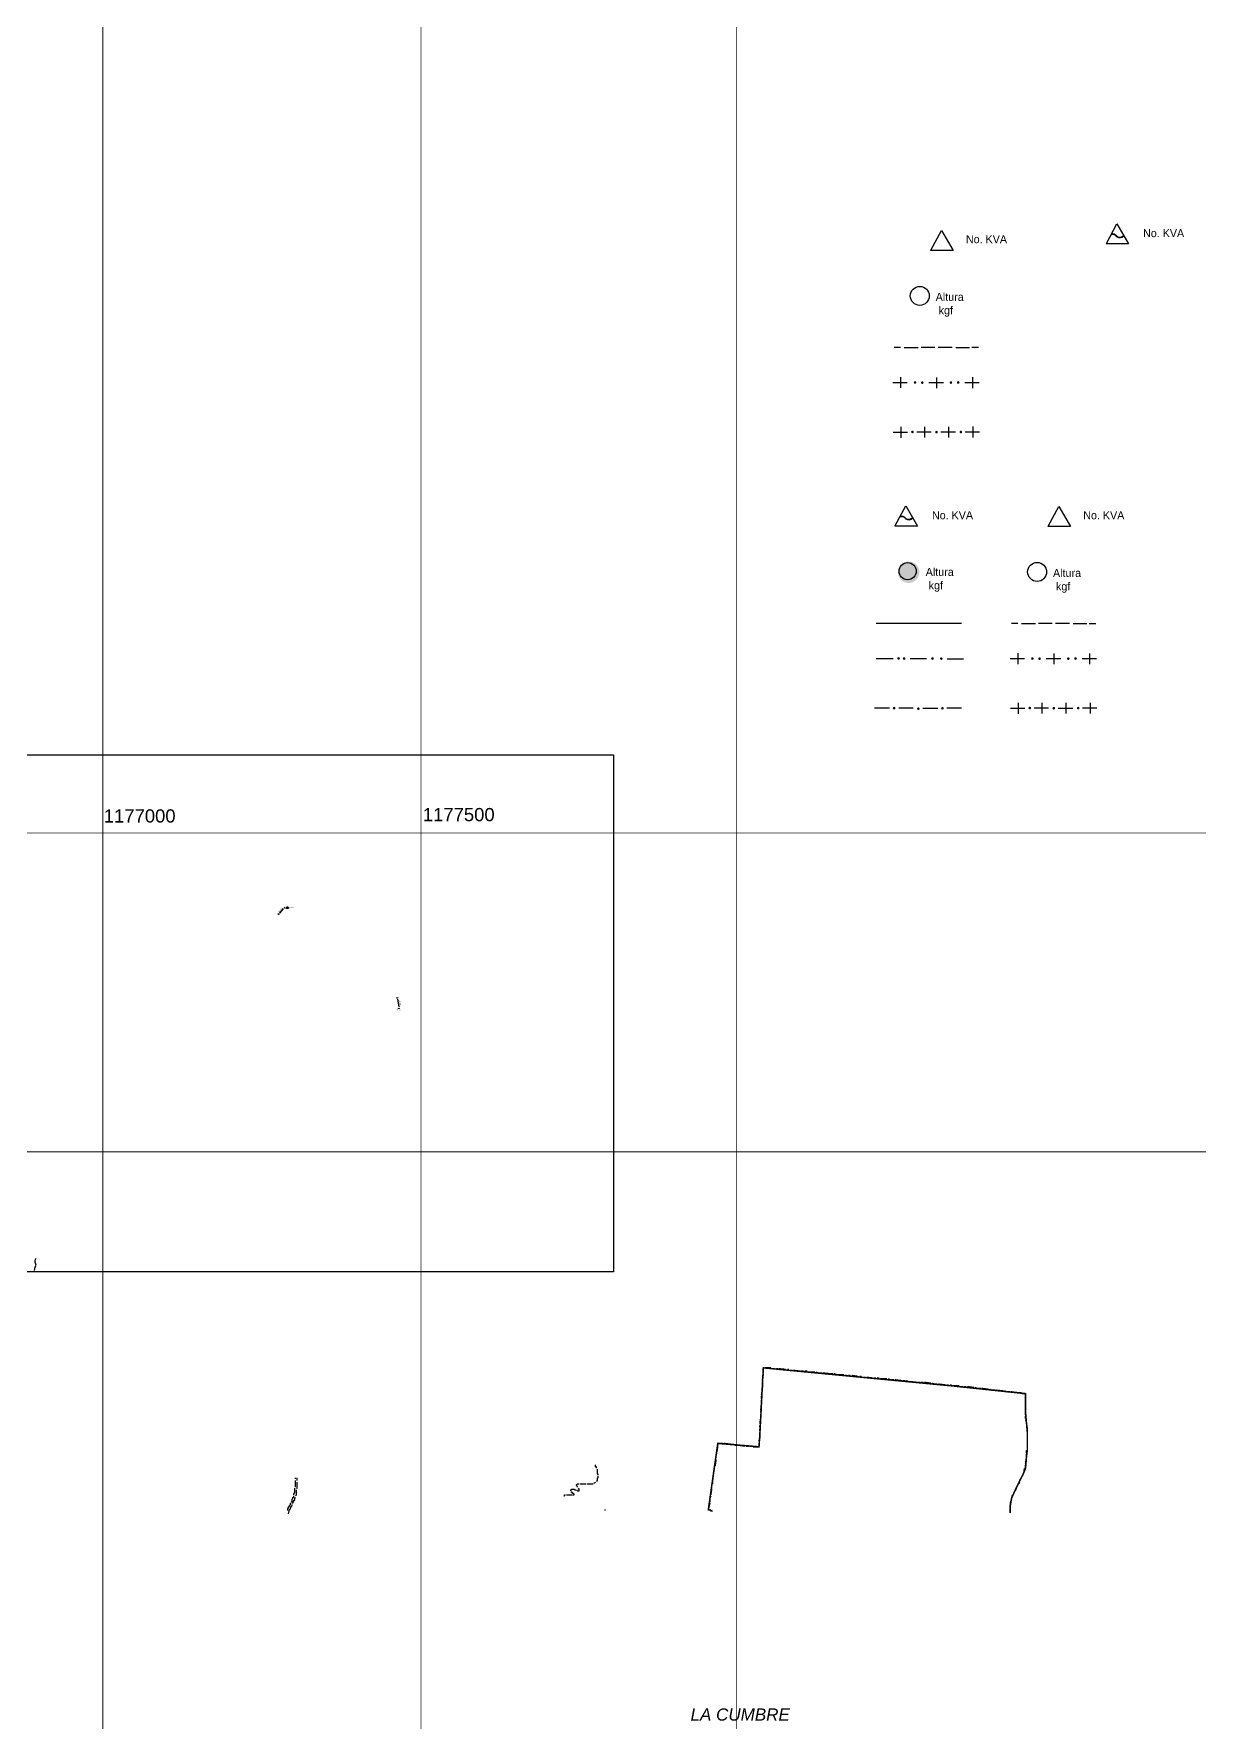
# Model space of a CAD drawing. Header units: millimetres. Extents: x -3588 to 75209, y -3737 to 38254.
# Drawn here: x 6997 to 8834, y 4728 to 7390 of the extents above; entities that cross this region are included whole.
import ezdxf

# ---------------------------------------------------------------- set-up
doc = ezdxf.new("R2010")
doc.units = ezdxf.units.MM
doc.layers.add('P', color=253, linetype='Continuous')
doc.layers.add('T', color=7, linetype='Continuous')
doc.dimstyles.new('ISO-25', dxfattribs={"dimtxt": 2.5, "dimasz": 2.5, "dimexe": 1.25, "dimexo": 0.625, "dimtad": 1, "dimtxsty": 'Standard', "dimcen": 2.5, "dimadec": 0, "dimazin": 0, "dimtfac": 1, "dimtmove": 0, "dimatfit": 3, "dimfxl": 1, "dimarcsym": 0})

# ---------------------------------------------------------------- blocks, each defined once
blk = doc.blocks.new('*D802')
at = {"color": 0, "lineweight": -2, "transparency": 16777216}
for p, q in [((7568.5, 5870.1), (7571.4, 5870.6)), ((7570.6, 5868), (7572.6, 5856.2)), ((7571.2, 5853.4), (7574.2, 5853.9))]:
    blk.add_line(p, q, dxfattribs=at)
at = {"color": 0, "transparency": 16777216}
for points in [[(7571, 5868), (7570.2, 5867.9), (7570.2, 5870.4)], [(7573, 5856.3), (7572.1, 5856.1), (7573, 5853.7)]]:
    blk.add_solid(points, dxfattribs=at)
at = {"layer": 'Defpoints', "color": 0, "transparency": 16777216}
for p in [(7567.8, 5870), (7570.6, 5853.3), (7573, 5853.7)]:
    blk.add_point(p, dxfattribs=at)
at = {"color": 0, "transparency": 16777216, "insert": (7573.6, 5862.4), "char_height": 2.5, "attachment_point": 5, "rotation": 279.3444}
blk.add_mtext('16,95', dxfattribs=at)
blk = doc.blocks.new('*D821')
at = {"color": 0, "lineweight": -2, "transparency": 16777216}
for p, q in [((7383.9, 6001.1), (7382.1, 6002.8)), ((7384.8, 6003.7), (7390.9, 6010.3)), ((7393.5, 6011.3), (7391.7, 6013))]:
    blk.add_line(p, q, dxfattribs=at)
at = {"color": 0, "transparency": 16777216}
for points in [[(7384.5, 6004), (7385.1, 6003.4), (7383, 6001.9)], [(7390.6, 6010.6), (7391.2, 6010), (7392.7, 6012.1)]]:
    blk.add_solid(points, dxfattribs=at)
at = {"layer": 'Defpoints', "color": 0, "transparency": 16777216}
for p in [(7384.4, 6000.6), (7392.7, 6012.1), (7394, 6010.9)]:
    blk.add_point(p, dxfattribs=at)
at = {"color": 0, "transparency": 16777216, "insert": (7386.3, 6008.4), "char_height": 2.5, "attachment_point": 5, "rotation": 46.7001}
blk.add_mtext('14,02', dxfattribs=at)

msp = doc.modelspace()

# ---------------------------------------------------------------- hatches: boundary and pattern name
h = msp.add_hatch(color=10)
h.dxf.hatch_style = 1
h.paths.add_polyline_path([(8383.928, 6840.18, 1), (8388.152, 6840.18, 1)])
h = msp.add_hatch(color=10)
h.dxf.hatch_style = 1
h.paths.add_polyline_path([(8395.217, 6839.955, 1), (8399.442, 6839.955, 1)])
h = msp.add_hatch(color=10)
h.dxf.hatch_style = 1
h.paths.add_polyline_path([(8440.455, 6840.068, 1), (8444.68, 6840.068, 1)])
h = msp.add_hatch(color=10)
h.dxf.hatch_style = 1
h.paths.add_polyline_path([(8451.915, 6840.183, 1), (8456.139, 6840.183, 1)])
h = msp.add_hatch(color=10)
h.dxf.hatch_style = 1
h.paths.add_polyline_path([(8379.787, 6762.181, 1), (8384.012, 6762.181, 1)])
h = msp.add_hatch(color=10)
h.dxf.hatch_style = 1
h.paths.add_polyline_path([(8417.689, 6761.919, 1), (8421.914, 6761.919, 1)])
h = msp.add_hatch(color=10)
h.dxf.hatch_style = 1
h.paths.add_polyline_path([(8456.06, 6762.065, 1), (8460.284, 6762.065, 1)])
h = msp.add_hatch(color=256)
h.dxf.hatch_style = 1
h.paths.add_polyline_path([(8359.14, 6541.036, 1), (8392.817, 6541.036, 1)])
h = msp.add_hatch(color=256)
h.dxf.hatch_style = 1
h.paths.add_polyline_path([(8357.925, 6405.154, 1), (8362.15, 6405.154, 1)])
h = msp.add_hatch(color=256)
h.dxf.hatch_style = 1
h.paths.add_polyline_path([(8366.669, 6405.003, 1), (8370.893, 6405.003, 1)])
h = msp.add_hatch(color=256)
h.dxf.hatch_style = 1
h.paths.add_polyline_path([(8411.333, 6405.056, 1), (8415.558, 6405.056, 1)])
h = msp.add_hatch(color=256)
h.dxf.hatch_style = 1
h.paths.add_polyline_path([(8425.27, 6404.862, 1), (8429.495, 6404.862, 1)])
h = msp.add_hatch(color=256)
h.dxf.hatch_style = 1
h.paths.add_polyline_path([(8568.818, 6405.012, 1), (8573.043, 6405.012, 1)])
h = msp.add_hatch(color=256)
h.dxf.hatch_style = 1
h.paths.add_polyline_path([(8580.107, 6404.786, 1), (8584.332, 6404.786, 1)])
h = msp.add_hatch(color=256)
h.dxf.hatch_style = 1
h.paths.add_polyline_path([(8625.345, 6404.9, 1), (8629.57, 6404.9, 1)])
h = msp.add_hatch(color=256)
h.dxf.hatch_style = 1
h.paths.add_polyline_path([(8636.805, 6405.014, 1), (8641.029, 6405.014, 1)])
h = msp.add_hatch(color=256)
h.dxf.hatch_style = 1
h.paths.add_polyline_path([(8350.941, 6326.865, 1), (8355.166, 6326.865, 1)])
h = msp.add_hatch(color=256)
h.dxf.hatch_style = 1
h.paths.add_polyline_path([(8389.116, 6325.878, 1), (8393.34, 6325.878, 1)])
h = msp.add_hatch(color=256)
h.dxf.hatch_style = 1
h.paths.add_polyline_path([(8427.059, 6326.625, 1), (8431.284, 6326.625, 1)])
h = msp.add_hatch(color=256)
h.dxf.hatch_style = 1
h.paths.add_polyline_path([(8564.677, 6327.012, 1), (8568.902, 6327.012, 1)])
h = msp.add_hatch(color=256)
h.dxf.hatch_style = 1
h.paths.add_polyline_path([(8602.58, 6326.751, 1), (8606.804, 6326.751, 1)])
h = msp.add_hatch(color=256)
h.dxf.hatch_style = 1
h.paths.add_polyline_path([(8640.95, 6326.897, 1), (8645.174, 6326.897, 1)])

# ---------------------------------------------------------------- linework, layer by layer
at = {"color": 10}
for p, q in [((8411.05, 7048.976), (8427.561, 7079.99)), ((8427.561, 7079.99), (8446.053, 7048.316)), ((8446.053, 7048.316), (8410.513, 7048.316)), ((8352.903, 6895.689), (8363.323, 6895.689)), ((8368.666, 6895.269), (8390.808, 6895.269)), ((8395.583, 6895.795), (8417.302, 6895.795)), ((8422.597, 6895.743), (8444.739, 6895.743)), ((8450.211, 6895.292), (8471.93, 6895.292)), ((8475.578, 6895.612), (8485.998, 6895.612)), ((8350.928, 6840.268), (8373.821, 6840.268)), ((8363.003, 6848.523), (8363.003, 6831.568)), ((8420.038, 6848.254), (8420.038, 6831.299)), ((8476.277, 6848.339), (8476.277, 6831.383)), ((8407.963, 6839.999), (8430.856, 6839.999)), ((8464.202, 6840.083), (8487.095, 6840.083)), ((8351.295, 6761.849), (8374.188, 6761.849)), ((8363.371, 6770.105), (8363.371, 6753.149)), ((8388.589, 6762.249), (8411.482, 6762.249)), ((8400.664, 6770.504), (8400.664, 6753.549)), ((8426.807, 6762.198), (8449.7, 6762.198)), ((8438.882, 6770.453), (8438.882, 6753.498)), ((8464.847, 6762.266), (8487.74, 6762.266)), ((8476.922, 6770.521), (8476.922, 6753.566)), ((7398.616, 6010.862), (7395.115, 6010.862)), ((7395.168, 6010.927), (7396.795, 6013.983)), ((7396.795, 6013.983), (7398.616, 6010.862))]:
    msp.add_line(p, q, dxfattribs=at)
for p, q in [((8687.576, 7059.214), (8704.087, 7090.228)), ((8704.087, 7090.228), (8722.579, 7058.554)), ((8687.039, 7058.554), (8687.642, 7059.354)), ((8722.579, 7058.554), (8687.039, 7058.554)), ((8354.896, 6614.524), (8371.407, 6645.538)), ((8371.407, 6645.538), (8389.899, 6613.864)), ((8595.94, 6613.807), (8612.451, 6644.822)), ((8612.451, 6644.822), (8630.943, 6613.147)), ((8354.359, 6613.864), (8354.962, 6614.664)), ((8389.899, 6613.864), (8354.359, 6613.864)), ((8630.943, 6613.147), (8595.403, 6613.147)), ((8324.598, 6460.702), (8459.385, 6460.702)), ((8537.793, 6460.521), (8548.213, 6460.521)), ((8553.557, 6460.101), (8575.698, 6460.101)), ((8580.474, 6460.627), (8602.192, 6460.627)), ((8607.488, 6460.575), (8629.629, 6460.575)), ((8635.101, 6460.123), (8656.82, 6460.123)), ((8660.469, 6460.444), (8670.888, 6460.444)), ((8324.89, 6404.852), (8351.546, 6404.852)), ((8378.105, 6404.957), (8404.264, 6404.957)), ((8436.421, 6404.662), (8462.482, 6404.662)), ((8535.818, 6405.099), (8558.711, 6405.099)), ((8547.893, 6413.355), (8547.893, 6396.399)), ((8592.853, 6404.83), (8615.746, 6404.83)), ((8604.928, 6413.086), (8604.928, 6396.13)), ((8649.092, 6404.915), (8671.985, 6404.915)), ((8661.167, 6413.17), (8661.167, 6396.215)), ((8548.261, 6334.936), (8548.261, 6317.981)), ((8585.554, 6335.336), (8585.554, 6318.38)), ((8623.772, 6335.285), (8623.772, 6318.33)), ((8661.812, 6335.353), (8661.812, 6318.397)), ((8321.898, 6327.357), (8345.826, 6327.357)), ((8360.539, 6327.054), (8383.131, 6327.054)), ((8398.111, 6326.809), (8421.931, 6326.809)), ((8436.174, 6327.054), (8459.258, 6327.054)), ((8536.186, 6326.681), (8559.079, 6326.681)), ((8573.479, 6327.08), (8596.372, 6327.08)), ((8611.697, 6327.03), (8634.59, 6327.03)), ((8649.737, 6327.097), (8672.63, 6327.097))]:
    msp.add_line(p, q)
msp.add_lwpolyline([(6321.471, 6253.151), (7910.682, 6253.151), (7910.682, 5438.155), (6321.471, 5438.155)], close=True)
msp.add_circle((8393.45, 6976.667), 14.946, dxfattribs=at)
for centre, radius in [((8374.325, 6542.812), 13.48), ((8578.34, 6541.499), 14.946)]:
    msp.add_circle(centre, radius)
for centre, radius, start, end in [((8697.907, 7066.965), 7.015, 30.733892, 118.759697), ((8697.936, 7066.202), 7.015, 30.733892, 118.759697), ((8708.585, 7078.006), 8.763, 237.272804, 317.518007), ((8708.613, 7077.243), 8.763, 237.272804, 317.518007), ((8365.227, 6622.275), 7.015, 30.733892, 118.759697), ((8365.255, 6621.512), 7.015, 30.733892, 118.759697), ((8375.904, 6633.315), 8.763, 237.272804, 317.518007), ((8375.933, 6632.553), 8.763, 237.272804, 317.518007)]:
    msp.add_arc(centre, radius, start, end)
at = {"layer": 'P'}
for points, const_width in [([(7607.38, -124.774), (7607.38, 9201.454)], 1.2), ([(7106.095, -486.411), (7106.095, 8839.817)], 1.2), ([(8104.804, -520.269), (8104.804, 8805.959)], 1.2), ([(-1120.072, 6129.866), (14080.559, 6129.866)], 1.2), ([(-1527.836, 5627.376), (13672.794, 5627.376)], 1.2), ([(8066.988, 5060.85), (8060.202, 5063.379), (8075.165, 5167.835), (8140.093, 5162.474), (8141.501, 5182.798), (8146.862, 5286.95), (8444.963, 5258.448), (8560.142, 5246.301), (8560.142, 5216.662), (8561.55, 5200.29), (8562.959, 5185.327), (8562.959, 5169.243), (8562.959, 5163.594)], 2.417), ([(8066.988, 5060.85), (8060.202, 5063.379), (8075.165, 5167.835), (8140.093, 5162.474), (8141.501, 5182.798), (8146.862, 5286.95), (8444.963, 5258.448), (8560.142, 5246.301), (8560.142, 5216.662), (8561.55, 5200.29), (8562.959, 5185.327), (8562.959, 5169.243), (8562.959, 5158.233), (8561.55, 5146.102), (8560.142, 5128.594), (8556.189, 5118.991), (8546.587, 5100.075), (8538.409, 5082.295), (8535.864, 5068.74), (8535.864, 5058.017)], 1.2), ([(8145.454, 5266.626), (8146.862, 5277.636)], 2.417), ([(8146.862, 5284.422), (8146.862, 5286.95)], 2.417), ([(8146.862, 5278.772), (8146.862, 5282.997)], 2.417), ([(8149.695, 5286.95), (8159.009, 5286.95)], 2.417), ([(8161.826, 5285.542), (8164.37, 5285.542)], 2.417), ([(8167.187, 5285.542), (8170.019, 5285.542)], 2.417), ([(8171.14, 5285.542), (8182.15, 5284.422)], 2.417), ([(8184.695, 5284.422), (8187.512, 5284.422)], 2.417), ([(8188.936, 5282.997), (8192.889, 5282.997)], 2.417), ([(8194.297, 5282.997), (8205.308, 5281.589)], 2.417), ([(8206.428, 5281.589), (8210.669, 5281.589)], 2.417), ([(8212.077, 5281.589), (8216.03, 5281.589)], 2.417), ([(8217.438, 5280.181), (8228.161, 5280.181)], 2.417), ([(8229.585, 5280.181), (8233.538, 5278.772)], 2.417), ([(8234.947, 5278.772), (8239.172, 5278.772)], 2.417), ([(8240.308, 5278.772), (8251.318, 5277.636)], 2.417), ([(8252.727, 5277.636), (8256.68, 5277.636)], 2.417), ([(8258.088, 5277.636), (8262.041, 5276.228)], 2.417), ([(8263.449, 5276.228), (8274.188, 5276.228)], 2.417), ([(8275.596, 5274.82), (8278.413, 5274.82)], 2.417), ([(8280.957, 5274.82), (8283.774, 5274.82)], 2.417), ([(8286.607, 5274.82), (8295.921, 5273.411)], 2.417), ([(8298.737, 5273.411), (8301.282, 5273.411)], 2.417), ([(8304.099, 5271.987), (8306.931, 5271.987)], 2.417), ([(8309.46, 5271.987), (8319.062, 5270.867)], 2.417), ([(8321.607, 5270.867), (8324.423, 5270.867)], 2.417), ([(8325.832, 5270.867), (8329.785, 5270.867)], 2.417), ([(8331.209, 5269.458), (8341.931, 5269.458)], 2.417), ([(8343.34, 5269.458), (8347.581, 5268.05)], 2.417), ([(8144.045, 5243.772), (8145.454, 5254.495)], 2.417), ([(8144.045, 5238.123), (8144.045, 5242.348)], 2.417), ([(8145.454, 5261.264), (8145.454, 5265.217)], 2.417), ([(8145.454, 5255.903), (8145.454, 5259.856)], 2.417), ([(8348.701, 5268.05), (8352.942, 5268.05)], 2.417), ([(8354.35, 5268.05), (8365.073, 5266.626)], 2.417), ([(8366.481, 5266.626), (8370.434, 5266.626)], 2.417), ([(8371.858, 5266.626), (8375.811, 5265.217)], 2.417), ([(8377.22, 5265.217), (8388.23, 5264.097)], 2.417), ([(8389.35, 5264.097), (8393.591, 5264.097)], 2.417), ([(8395, 5264.097), (8398.953, 5264.097)], 2.417), ([(8400.361, 5264.097), (8411.083, 5262.673)], 2.417), ([(8412.508, 5262.673), (8416.461, 5261.264)], 2.417), ([(8417.869, 5261.264), (8420.686, 5261.264)], 2.417), ([(8423.23, 5261.264), (8434.241, 5259.856)], 2.417), ([(8435.649, 5259.856), (8438.194, 5259.856)], 2.417), ([(8441.01, 5259.856), (8443.555, 5259.856)], 2.417), ([(8446.372, 5258.448), (8455.974, 5258.448)], 2.417), ([(8458.518, 5257.312), (8461.335, 5257.312)], 2.417), ([(8463.88, 5257.312), (8466.696, 5257.312)], 2.417), ([(8468.105, 5257.312), (8478.843, 5255.903)], 2.417), ([(8480.251, 5255.903), (8484.204, 5254.495)], 2.417), ([(8485.613, 5254.495), (8489.854, 5254.495)], 2.417), ([(8490.974, 5254.495), (8501.984, 5253.087)], 2.417), ([(8503.393, 5253.087), (8507.346, 5251.662)], 2.417), ([(8508.754, 5251.662), (8512.707, 5251.662)], 2.417), ([(8514.131, 5251.662), (8524.854, 5250.542)], 2.417), ([(8526.262, 5250.542), (8530.503, 5249.134)], 2.417), ([(8531.623, 5249.134), (8535.864, 5249.134)], 2.417), ([(8537.273, 5249.134), (8547.995, 5247.725)], 2.417), ([(8549.403, 5247.725), (8553.356, 5247.725)], 2.417), ([(8554.781, 5246.301), (8557.597, 5246.301)], 2.417), ([(8560.142, 5246.301), (8560.142, 5235.578)], 2.417), ([(8142.909, 5220.615), (8144.045, 5231.337)], 2.417), ([(8142.909, 5216.662), (8142.909, 5219.207)], 2.417), ([(8144.045, 5234.17), (8144.045, 5236.987)], 2.417), ([(8560.142, 5234.17), (8560.142, 5230.217)], 2.417), ([(8560.142, 5228.809), (8560.142, 5224.568)], 2.417), ([(8560.142, 5223.448), (8560.142, 5216.662), (8560.142, 5212.437)], 2.417), ([(8141.501, 5198.882), (8142.909, 5208.484)], 2.417), ([(8141.501, 5193.521), (8141.501, 5196.337)], 2.417), ([(8141.501, 5188.159), (8141.501, 5190.688)], 2.417), ([(8142.909, 5211.013), (8142.909, 5213.845)], 2.417), ([(8560.142, 5211.013), (8560.142, 5207.076)], 2.417), ([(8560.142, 5205.652), (8561.55, 5201.699)], 2.417), ([(8561.55, 5200.29), (8562.959, 5189.568)], 2.417), ([(8073.757, 5154.28), (8075.165, 5165.002)], 2.417), ([(8075.165, 5166.426), (8075.165, 5167.835), (8077.71, 5167.835)], 2.417), ([(8079.118, 5167.835), (8083.071, 5167.835)], 2.417), ([(8084.48, 5167.835), (8095.49, 5166.426)], 2.417), ([(8096.626, 5166.426), (8100.851, 5166.426)], 2.417), ([(8102.26, 5165.002), (8106.213, 5165.002)], 2.417), ([(8107.637, 5165.002), (8118.359, 5163.594)], 2.417), ([(8119.768, 5163.594), (8123.721, 5163.594)], 2.417), ([(8125.129, 5163.594), (8129.37, 5163.594)], 2.417), ([(8130.49, 5162.474), (8140.093, 5162.474), (8140.093, 5163.594)], 2.417), ([(8140.093, 5170.363), (8140.093, 5173.196)], 2.417), ([(8140.093, 5165.002), (8140.093, 5167.835)], 2.417), ([(8141.501, 5176.013), (8141.501, 5182.798), (8141.501, 5185.327)], 2.417), ([(8562.959, 5163.594), (8562.959, 5158.233), (8561.55, 5146.102), (8560.142, 5128.594), (8556.189, 5118.991), (8546.587, 5100.075), (8538.409, 5082.295), (8535.864, 5068.74), (8535.864, 5058.017)], 2.417), ([(8562.959, 5188.159), (8562.959, 5185.327)], 2.417), ([(8562.959, 5182.798), (8562.959, 5179.966)], 2.417), ([(8562.959, 5177.149), (8562.959, 5169.243)], 2.417), ([(8562.959, 5169.243), (8562.959, 5158.233)], 2.417), ([(8070.94, 5132.547), (8072.349, 5142.149)], 2.417), ([(8072.349, 5150.039), (8073.757, 5152.871)], 2.417), ([(8072.349, 5144.677), (8072.349, 5147.51)], 2.417), ([(8561.55, 5146.102), (8560.142, 5135.363)], 2.417), ([(8561.55, 5156.824), (8561.55, 5152.871)], 2.417), ([(8561.55, 5151.463), (8561.55, 5147.51)], 2.417), ([(8066.988, 5109.389), (8068.396, 5120.4)], 2.417), ([(8068.396, 5121.824), (8069.516, 5125.777)], 2.417), ([(8069.516, 5127.185), (8069.516, 5129.714)], 2.417), ([(8551.948, 5112.222), (8550.828, 5108.269)], 2.417), ([(8557.597, 5122.944), (8556.189, 5118.991), (8553.356, 5113.63)], 2.417), ([(8558.734, 5128.594), (8557.597, 5124.353)], 2.417), ([(8560.142, 5133.955), (8560.142, 5129.714)], 2.417), ([(8062.747, 5081.175), (8064.155, 5085.128)], 2.417), ([(8064.155, 5086.536), (8065.563, 5097.258)], 2.417), ([(8065.563, 5098.667), (8065.563, 5102.62)], 2.417), ([(8066.988, 5104.028), (8066.988, 5108.269)], 2.417), ([(8539.817, 5086.536), (8538.409, 5083.703)], 2.417), ([(8542.634, 5091.897), (8541.226, 5087.944)], 2.417), ([(8547.995, 5102.62), (8546.587, 5100.075), (8544.042, 5093.305)], 2.417), ([(8550.828, 5106.861), (8549.403, 5104.028)], 2.417), ([(8060.202, 5063.379), (8062.747, 5074.389)], 2.417), ([(8062.747, 5075.525), (8062.747, 5079.75)], 2.417), ([(8065.563, 5060.85), (8062.747, 5063.379)], 2.417), ([(8538.409, 5082.295), (8535.864, 5071.572)], 2.417), ([(8535.864, 5070.164), (8535.864, 5068.74), (8535.864, 5066.211)], 2.417), ([(8535.864, 5064.803), (8535.864, 5060.85)], 2.417)]:
    msp.add_lwpolyline(points, dxfattribs=dict(at, const_width=const_width))
for points in [[(7000.5, 5459.15), (6999.092, 5456.334), (6999.092, 5453.789), (7000.5, 5449.548)], [(7000.5, 5448.14), (6999.092, 5445.595), (6997.956, 5440.234)], [(7409.811, 5112.222), (7409.811, 5113.63)], [(7412.356, 5109.389), (7412.356, 5110.814), (7412.356, 5112.222), (7412.356, 5113.63)], [(7884.065, 5128.594), (7884.065, 5129.714), (7884.065, 5131.138), (7882.641, 5131.138), (7882.641, 5132.547), (7882.641, 5133.955)], [(7884.065, 5108.269), (7885.473, 5109.389), (7885.473, 5110.814), (7885.473, 5112.222), (7885.473, 5113.63), (7886.594, 5113.63), (7886.594, 5115.039), (7886.594, 5116.175)], [(7886.594, 5117.583), (7886.594, 5118.991), (7885.473, 5120.4), (7885.473, 5121.824), (7885.473, 5122.944), (7885.473, 5124.353), (7885.473, 5125.777), (7885.473, 5127.185)], [(7403.042, 5075.525), (7404.45, 5076.934), (7404.45, 5078.342), (7404.45, 5079.75), (7405.586, 5081.175), (7405.586, 5082.295), (7406.994, 5083.703), (7406.994, 5085.128)], [(7406.994, 5086.536), (7406.994, 5087.944), (7408.403, 5090.489), (7408.403, 5091.897), (7408.403, 5094.714), (7408.403, 5095.85), (7408.403, 5097.258)], [(7408.403, 5100.075), (7409.811, 5100.075), (7409.811, 5101.499), (7409.811, 5102.62), (7409.811, 5105.452), (7409.811, 5106.861), (7409.811, 5108.269), (7409.811, 5109.389)], [(7409.811, 5085.128), (7411.219, 5086.536), (7411.219, 5087.944), (7411.219, 5089.064), (7411.219, 5091.897), (7411.219, 5093.305), (7411.219, 5094.714)], [(7411.219, 5097.258), (7412.356, 5097.258), (7412.356, 5098.667), (7412.356, 5101.499), (7412.356, 5102.62), (7412.356, 5104.028), (7412.356, 5106.861)], [(7832.405, 5085.128), (7833.813, 5085.128), (7833.813, 5086.536), (7835.222, 5086.536)], [(7836.63, 5086.536), (7838.038, 5086.536), (7839.175, 5086.536), (7840.583, 5086.536), (7841.991, 5086.536), (7843.416, 5086.536), (7844.824, 5086.536), (7845.944, 5086.536)], [(7843.416, 5093.305), (7843.416, 5094.714), (7844.824, 5094.714), (7844.824, 5095.85), (7845.944, 5095.85), (7847.369, 5095.85), (7848.777, 5095.85), (7850.185, 5094.714), (7851.594, 5094.714)], [(7847.369, 5086.536), (7848.777, 5086.536), (7848.777, 5087.944), (7847.369, 5089.064), (7845.944, 5089.064), (7845.944, 5090.489), (7844.824, 5090.489), (7844.824, 5091.897)], [(7854.138, 5098.667), (7854.138, 5100.075), (7852.73, 5101.499), (7852.73, 5102.62), (7854.138, 5104.028), (7855.547, 5104.028), (7856.955, 5104.028)], [(7852.73, 5094.714), (7854.138, 5093.305), (7855.547, 5093.305), (7856.955, 5093.305), (7856.955, 5094.714), (7856.955, 5095.85), (7855.547, 5097.258)], [(7858.363, 5104.028), (7859.499, 5104.028), (7860.908, 5104.028), (7862.316, 5104.028), (7863.74, 5104.028), (7865.149, 5104.028), (7866.269, 5104.028), (7867.693, 5104.028)], [(7869.102, 5104.028), (7870.51, 5104.028), (7871.918, 5104.028), (7873.055, 5104.028), (7874.463, 5104.028), (7875.871, 5104.028), (7877.28, 5104.028), (7878.688, 5104.028)], [(7879.824, 5105.452), (7881.232, 5105.452), (7882.641, 5106.861)], [(7397.68, 5064.803), (7398.801, 5066.211), (7398.801, 5067.619), (7400.225, 5068.74), (7400.225, 5070.164), (7401.633, 5071.572), (7401.633, 5072.981), (7403.042, 5074.389)], [(7397.68, 5061.97), (7397.68, 5063.379), (7397.68, 5064.803)], [(7398.801, 5056.609), (7400.225, 5063.379)], [(7400.225, 5063.379), (7401.633, 5064.803), (7401.633, 5066.211), (7403.042, 5067.619), (7403.042, 5068.74), (7404.45, 5070.164), (7404.45, 5071.572)], [(7405.586, 5072.981), (7405.586, 5074.389), (7406.994, 5076.934), (7406.994, 5078.342), (7408.403, 5078.342), (7408.403, 5081.175), (7408.403, 5082.295), (7409.811, 5082.295)], [(7897.604, 5061.97), (7897.604, 5063.379)]]:
    msp.add_lwpolyline(points, dxfattribs=at)

# ---------------------------------------------------------------- texts
at = {"attachment_point": 1}
for s, width, gutter_width, insert, char_height in [('No. KVA', 180.2607, 63.088, (8745.367, 7081.902), 12.6175), ('No. KVA', 180.2607, 63.088, (8412.687, 6637.212), 12.6175), ('No. KVA', 180.2607, 63.088, (8651.098, 6637.161), 12.6175), ('Altura^J kgf ', 258.20631, 63.208, (8402.781, 6547.82), 12.64163), ('Altura^J kgf ', 258.20631, 63.208, (8603.396, 6546.2), 12.64163)]:
    msp.add_mtext_dynamic_manual_height_columns(s, width=width, gutter_width=gutter_width, heights=[0], dxfattribs=dict(at, insert=insert, char_height=char_height))
at = {"color": 10, "attachment_point": 1}
for s, width, gutter_width, insert, char_height in [('No. KVA', 180.2607, 63.088, (8466.208, 7072.329), 12.6175), ('Altura^J kgf ', 258.20631, 63.208, (8418.506, 6981.369), 12.64163), ('No. KVA', 17.75852, 6.215, (7400.602, 6013.228), 1.243), ('No. KVA', 17.75852, 6.215, (7568.836, 5851.654), 1.243)]:
    msp.add_mtext_dynamic_manual_height_columns(s, width=width, gutter_width=gutter_width, heights=[0], dxfattribs=dict(at, insert=insert, char_height=char_height))
at = {"layer": 'T', "attachment_point": 1}
for s, insert, char_height in [('{\\fArial|b0|i0|c0|p18;1177000}', (7107.591, 6167.33), 20.80483), ('{\\fArial|b0|i0|c0|p18;1177500}', (7610.383, 6169.428), 20.80483), ('{\\fArial|b0|i1|c0|p18;LA CUMBRE}', (8032.179, 4750.042), 19.20446)]:
    msp.add_mtext(s, dxfattribs=dict(at, insert=insert, char_height=char_height))

# ---------------------------------------------------------------- dimensions: what is measured, and where the dimension line sits
at = {"color": 1}
for p1, p2, distance, picture, middle in [((7384.367, 6000.648), (7393.985, 6010.855), 1.825, '*D821', (7386.332, 6008.432)), ((7567.8407, 5870.0474), (7570.5921, 5853.3267), 2.4016, '*D802', (7573.6418, 5862.4153))]:
    dim = msp.add_aligned_dim(p1=p1, p2=p2, distance=distance, dimstyle='ISO-25', dxfattribs=at)
    dim.commit()
    dim.dimension.update_dxf_attribs({"geometry": picture, "text_midpoint": middle})

doc.saveas('drawing.dxf')
